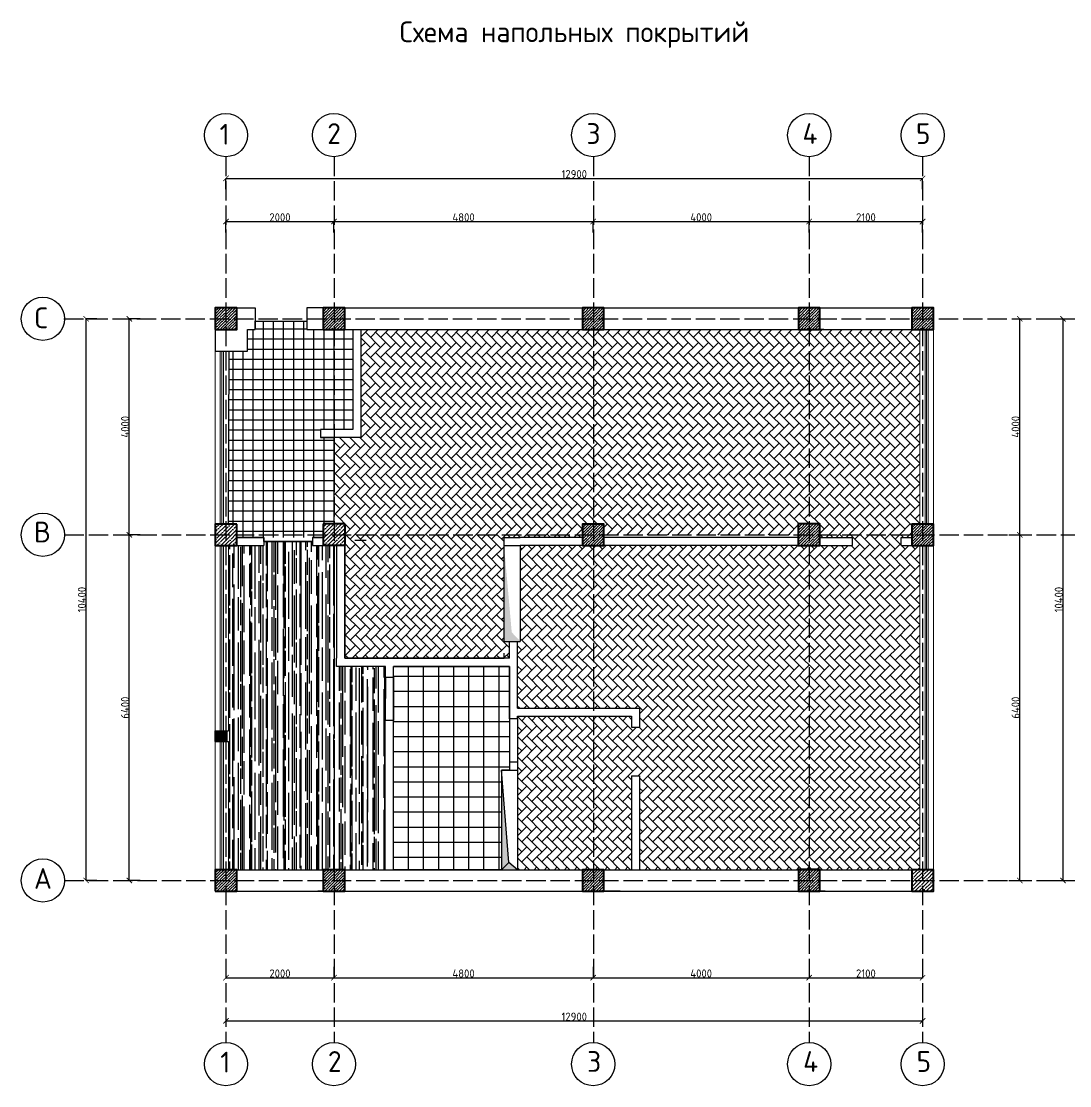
# Model space of a CAD drawing. Header units: millimetres. Extents: x -79936 to 190348, y -17907 to 78730.
# Drawn here: x 56793 to 76206, y -6483 to 13225 of the extents above; entities that cross this region are included whole.
import ezdxf

# ---------------------------------------------------------------- set-up
doc = ezdxf.new("R2010")
doc.units = ezdxf.units.MM
doc.linetypes.add('ACAD_ISO02W100', pattern=[15, 12, -3])
doc.layers.add('FUR', color=42, linetype='Continuous')
doc.layers.add('Plan 1', color=7, linetype='Continuous')
doc.styles.add('gost', font='GOST Common.ttf')
doc.dimstyles.new('Copy of GOST', dxfattribs={"dimtxt": 150, "dimasz": 100, "dimexe": 0.18, "dimexo": 0.06, "dimgap": 3, "dimtad": 1, "dimdec": 0, "dimzin": 0, "dimdsep": 46, "dimtxsty": 'gost', "dimblk": 'ARCHTICK', "dimcen": 0.09, "dimclrt": 256, "dimadec": 0, "dimazin": 0, "dimtfac": 1, "dimtdec": 0, "dimtofl": 0, "dimtmove": 0, "dimatfit": 3, "dimldrblk": 'ARCHTICK', "dimfxl": 200, "dimfxlon": 1, "dimtolj": 1, "dimtzin": 0, "dimarcsym": 0})
pattern_1 = [(45, (7908.61, -15684.03), (-70.71068, 70.71068), []), (45, (7979.32, -15684.03), (-70.71068, 70.71068), [125, -25, 0, -25])]
pattern_2 = [(135, (-6822169.18, -309235), (-186.7893273, 1e-14), [396.24, -132.08]), (225, (-6822262.57, -309141.61), (-186.7893273, 3e-14), [396.24, -132.08])]

# ---------------------------------------------------------------- blocks, each defined once
blk = doc.blocks.new('_ArchTick')
at = {"color": 0, "linetype": 'ByBlock', "const_width": 0.15}
blk.add_lwpolyline([(-0.5, -0.5), (0.5, 0.5)], dxfattribs=at)
blk = doc.blocks.new('*D86')
at = {"layer": 'Defpoints', "color": 0, "transparency": 16777216}
for p in [(58793, 3717), (60583, 3717), (60583, -2683)]:
    blk.add_point(p, dxfattribs=at)
at = {"layer": 'FUR', "color": 0, "lineweight": -2, "transparency": 16777216}
for p, q in [((58993, 3717), (58793, 3717)), ((58793, -2683), (58793, 3717)), ((58993, -2683), (58793, -2683))]:
    blk.add_line(p, q, dxfattribs=at)
at = {"layer": 'FUR', "color": 0, "lineweight": -2, "transparency": 16777216, "xscale": 100, "yscale": 100, "zscale": 100}
for p, rotation in [((58793, 3717), 90), ((58793, -2683), 270)]:
    blk.add_blockref('_ArchTick', p, dxfattribs=dict(at, rotation=rotation))
at = {"layer": 'FUR', "color": 7, "transparency": 16777216, "insert": (58715, 517), "char_height": 150, "attachment_point": 5, "rotation": 90, "style": 'gost'}
blk.add_mtext('\\A1;6400', dxfattribs=at)
blk = doc.blocks.new('*D87')
at = {"layer": 'Defpoints', "color": 0, "transparency": 16777216}
for p in [(58793, 7717), (60583, 7717), (61255, 3717)]:
    blk.add_point(p, dxfattribs=at)
at = {"layer": 'FUR', "color": 0, "lineweight": -2, "transparency": 16777216}
for p, q in [((58993, 7717), (58793, 7717)), ((58793, 3717), (58793, 7717)), ((58993, 3717), (58793, 3717))]:
    blk.add_line(p, q, dxfattribs=at)
at = {"layer": 'FUR', "color": 0, "lineweight": -2, "transparency": 16777216, "xscale": 100, "yscale": 100, "zscale": 100}
for p, rotation in [((58793, 7717), 90), ((58793, 3717), 270)]:
    blk.add_blockref('_ArchTick', p, dxfattribs=dict(at, rotation=rotation))
at = {"layer": 'FUR', "color": 7, "transparency": 16777216, "insert": (58715, 5717), "char_height": 150, "attachment_point": 5, "rotation": 90, "style": 'gost'}
blk.add_mtext('\\A1;4000', dxfattribs=at)
blk = doc.blocks.new('*D84')
at = {"layer": 'Defpoints', "color": 0, "transparency": 16777216}
for p in [(57993, 7717), (60583, 7717), (60583, -2683)]:
    blk.add_point(p, dxfattribs=at)
at = {"layer": 'FUR', "color": 0, "lineweight": -2, "transparency": 16777216}
for p, q in [((58193, 7717), (57993, 7717)), ((57993, -2683), (57993, 7717)), ((58193, -2683), (57993, -2683))]:
    blk.add_line(p, q, dxfattribs=at)
at = {"layer": 'FUR', "color": 0, "lineweight": -2, "transparency": 16777216, "xscale": 100, "yscale": 100, "zscale": 100}
for p, rotation in [((57993, 7717), 90), ((57993, -2683), 270)]:
    blk.add_blockref('_ArchTick', p, dxfattribs=dict(at, rotation=rotation))
at = {"layer": 'FUR', "color": 7, "transparency": 16777216, "insert": (57915, 2517), "char_height": 150, "attachment_point": 5, "rotation": 90, "style": 'gost'}
blk.add_mtext('\\A1;10400', dxfattribs=at)
blk = doc.blocks.new('*D88')
at = {"color": 0, "lineweight": -2, "transparency": 16777216}
for p, q in [((60583, 10117), (60583, 10317)), ((60583, 10317), (73482, 10317)), ((73482, 10117), (73482, 10317))]:
    blk.add_line(p, q, dxfattribs=at)
at = {"layer": 'Defpoints', "color": 0, "transparency": 16777216}
for p in [(73482, 10317), (60583, 7717), (73482, 7717)]:
    blk.add_point(p, dxfattribs=at)
at = {"color": 0, "lineweight": -2, "transparency": 16777216, "xscale": 100, "yscale": 100, "zscale": 100, "rotation": 180}
blk.add_blockref('_ArchTick', (60583, 10317), dxfattribs=at)
at = {"color": 0, "lineweight": -2, "transparency": 16777216, "xscale": 100, "yscale": 100, "zscale": 100}
blk.add_blockref('_ArchTick', (73482, 10317), dxfattribs=at)
at = {"transparency": 16777216, "insert": (67032, 10395), "char_height": 150, "attachment_point": 5, "style": 'gost'}
blk.add_mtext('\\A1;12900', dxfattribs=at)
blk = doc.blocks.new('*D89')
at = {"color": 0, "lineweight": -2, "transparency": 16777216}
for p, q in [((60583, -5083), (60583, -5283)), ((73482, -5083), (73482, -5283)), ((60583, -5283), (73482, -5283))]:
    blk.add_line(p, q, dxfattribs=at)
at = {"layer": 'Defpoints', "color": 0, "transparency": 16777216}
for p in [(60583, -2683), (73482, -2683), (73482, -5283)]:
    blk.add_point(p, dxfattribs=at)
at = {"color": 0, "lineweight": -2, "transparency": 16777216, "xscale": 100, "yscale": 100, "zscale": 100, "rotation": 180}
blk.add_blockref('_ArchTick', (60583, -5283), dxfattribs=at)
at = {"color": 0, "lineweight": -2, "transparency": 16777216, "xscale": 100, "yscale": 100, "zscale": 100}
blk.add_blockref('_ArchTick', (73482, -5283), dxfattribs=at)
at = {"transparency": 16777216, "insert": (67032, -5205), "char_height": 150, "attachment_point": 5, "style": 'gost'}
blk.add_mtext('\\A1;12900', dxfattribs=at)
blk = doc.blocks.new('*D90')
at = {"color": 0, "lineweight": -2, "transparency": 16777216}
for p, q in [((75082, 3717), (75282, 3717)), ((75282, -2683), (75282, 3717)), ((75082, -2683), (75282, -2683))]:
    blk.add_line(p, q, dxfattribs=at)
at = {"layer": 'Defpoints', "color": 0, "transparency": 16777216}
for p in [(73482, 3717), (75282, 3717), (73482, -2683)]:
    blk.add_point(p, dxfattribs=at)
at = {"color": 0, "lineweight": -2, "transparency": 16777216, "xscale": 100, "yscale": 100, "zscale": 100}
for p, rotation in [((75282, 3717), 90), ((75282, -2683), 270)]:
    blk.add_blockref('_ArchTick', p, dxfattribs=dict(at, rotation=rotation))
at = {"transparency": 16777216, "insert": (75204, 517), "char_height": 150, "attachment_point": 5, "rotation": 90, "style": 'gost'}
blk.add_mtext('\\A1;6400', dxfattribs=at)
blk = doc.blocks.new('*D91')
at = {"color": 0, "lineweight": -2, "transparency": 16777216}
for p, q in [((75282, 7717), (75282, 7717)), ((75282, 3717), (75282, 7717)), ((75082, 3717), (75282, 3717))]:
    blk.add_line(p, q, dxfattribs=at)
at = {"layer": 'Defpoints', "color": 0, "transparency": 16777216}
for p in [(75282, 7717), (75282, 7717), (73482, 3717)]:
    blk.add_point(p, dxfattribs=at)
at = {"color": 0, "lineweight": -2, "transparency": 16777216, "xscale": 100, "yscale": 100, "zscale": 100}
for p, rotation in [((75282, 7717), 90), ((75282, 3717), 270)]:
    blk.add_blockref('_ArchTick', p, dxfattribs=dict(at, rotation=rotation))
at = {"transparency": 16777216, "insert": (75204, 5717), "char_height": 150, "attachment_point": 5, "rotation": 90, "style": 'gost'}
blk.add_mtext('\\A1;4000', dxfattribs=at)
blk = doc.blocks.new('*D85')
at = {"color": 0, "lineweight": -2, "transparency": 16777216}
for p, q in [((75882, 7717), (76082, 7717)), ((76082, -2683), (76082, 7717)), ((75882, -2683), (76082, -2683))]:
    blk.add_line(p, q, dxfattribs=at)
at = {"layer": 'Defpoints', "color": 0, "transparency": 16777216}
for p in [(73482, 7717), (76082, 7717), (73482, -2683)]:
    blk.add_point(p, dxfattribs=at)
at = {"color": 0, "lineweight": -2, "transparency": 16777216, "xscale": 100, "yscale": 100, "zscale": 100}
for p, rotation in [((76082, 7717), 90), ((76082, -2683), 270)]:
    blk.add_blockref('_ArchTick', p, dxfattribs=dict(at, rotation=rotation))
at = {"transparency": 16777216, "insert": (76004, 2517), "char_height": 150, "attachment_point": 5, "rotation": 90, "style": 'gost'}
blk.add_mtext('\\A1;10400', dxfattribs=at)
blk = doc.blocks.new('*D92')
at = {"color": 0, "lineweight": -2, "transparency": 16777216}
for p, q in [((60583, -4283), (60583, -4483)), ((62583, -4283), (62583, -4483)), ((60583, -4483), (62583, -4483))]:
    blk.add_line(p, q, dxfattribs=at)
at = {"layer": 'Defpoints', "color": 0, "transparency": 16777216}
for p in [(60583, -2683), (62583, -2683), (62583, -4483)]:
    blk.add_point(p, dxfattribs=at)
at = {"color": 0, "lineweight": -2, "transparency": 16777216, "xscale": 100, "yscale": 100, "zscale": 100, "rotation": 180}
blk.add_blockref('_ArchTick', (60583, -4483), dxfattribs=at)
at = {"color": 0, "lineweight": -2, "transparency": 16777216, "xscale": 100, "yscale": 100, "zscale": 100}
blk.add_blockref('_ArchTick', (62583, -4483), dxfattribs=at)
at = {"transparency": 16777216, "insert": (61583, -4405), "char_height": 150, "attachment_point": 5, "style": 'gost'}
blk.add_mtext('\\A1;2000', dxfattribs=at)
blk = doc.blocks.new('*D93')
at = {"color": 0, "lineweight": -2, "transparency": 16777216}
for p, q in [((62583, -4283), (62583, -4483)), ((67382, -4283), (67382, -4483)), ((62583, -4483), (67382, -4483))]:
    blk.add_line(p, q, dxfattribs=at)
at = {"layer": 'Defpoints', "color": 0, "transparency": 16777216}
for p in [(62583, -2683), (67382, -2883), (67382, -4483)]:
    blk.add_point(p, dxfattribs=at)
at = {"color": 0, "lineweight": -2, "transparency": 16777216, "xscale": 100, "yscale": 100, "zscale": 100, "rotation": 180}
blk.add_blockref('_ArchTick', (62583, -4483), dxfattribs=at)
at = {"color": 0, "lineweight": -2, "transparency": 16777216, "xscale": 100, "yscale": 100, "zscale": 100}
blk.add_blockref('_ArchTick', (67382, -4483), dxfattribs=at)
at = {"transparency": 16777216, "insert": (64982, -4405), "char_height": 150, "attachment_point": 5, "style": 'gost'}
blk.add_mtext('\\A1;4800', dxfattribs=at)
blk = doc.blocks.new('*D94')
at = {"color": 0, "lineweight": -2, "transparency": 16777216}
for p, q in [((67382, -4283), (67382, -4483)), ((71382, -4283), (71382, -4483)), ((67382, -4483), (71382, -4483))]:
    blk.add_line(p, q, dxfattribs=at)
at = {"layer": 'Defpoints', "color": 0, "transparency": 16777216}
for p in [(71382, -2683), (67382, -2883), (71382, -4483)]:
    blk.add_point(p, dxfattribs=at)
at = {"color": 0, "lineweight": -2, "transparency": 16777216, "xscale": 100, "yscale": 100, "zscale": 100, "rotation": 180}
blk.add_blockref('_ArchTick', (67382, -4483), dxfattribs=at)
at = {"color": 0, "lineweight": -2, "transparency": 16777216, "xscale": 100, "yscale": 100, "zscale": 100}
blk.add_blockref('_ArchTick', (71382, -4483), dxfattribs=at)
at = {"transparency": 16777216, "insert": (69382, -4405), "char_height": 150, "attachment_point": 5, "style": 'gost'}
blk.add_mtext('\\A1;4000', dxfattribs=at)
blk = doc.blocks.new('*D95')
at = {"color": 0, "lineweight": -2, "transparency": 16777216}
for p, q in [((71382, -4283), (71382, -4483)), ((73482, -4283), (73482, -4483)), ((71382, -4483), (73482, -4483))]:
    blk.add_line(p, q, dxfattribs=at)
at = {"layer": 'Defpoints', "color": 0, "transparency": 16777216}
for p in [(71382, -2683), (73482, -2683), (73482, -4483)]:
    blk.add_point(p, dxfattribs=at)
at = {"color": 0, "lineweight": -2, "transparency": 16777216, "xscale": 100, "yscale": 100, "zscale": 100, "rotation": 180}
blk.add_blockref('_ArchTick', (71382, -4483), dxfattribs=at)
at = {"color": 0, "lineweight": -2, "transparency": 16777216, "xscale": 100, "yscale": 100, "zscale": 100}
blk.add_blockref('_ArchTick', (73482, -4483), dxfattribs=at)
at = {"transparency": 16777216, "insert": (72432, -4405), "char_height": 150, "attachment_point": 5, "style": 'gost'}
blk.add_mtext('\\A1;2100', dxfattribs=at)
blk = doc.blocks.new('*D96')
at = {"color": 0, "lineweight": -2, "transparency": 16777216}
for p, q in [((60583, 9317), (60583, 9517)), ((60583, 9517), (62583, 9517)), ((62583, 9317), (62583, 9517))]:
    blk.add_line(p, q, dxfattribs=at)
at = {"layer": 'Defpoints', "color": 0, "transparency": 16777216}
for p in [(62583, 9517), (60583, 7717), (62583, 7717)]:
    blk.add_point(p, dxfattribs=at)
at = {"color": 0, "lineweight": -2, "transparency": 16777216, "xscale": 100, "yscale": 100, "zscale": 100, "rotation": 180}
blk.add_blockref('_ArchTick', (60583, 9517), dxfattribs=at)
at = {"color": 0, "lineweight": -2, "transparency": 16777216, "xscale": 100, "yscale": 100, "zscale": 100}
blk.add_blockref('_ArchTick', (62583, 9517), dxfattribs=at)
at = {"transparency": 16777216, "insert": (61583, 9595), "char_height": 150, "attachment_point": 5, "style": 'gost'}
blk.add_mtext('\\A1;2000', dxfattribs=at)
blk = doc.blocks.new('*D97')
at = {"color": 0, "lineweight": -2, "transparency": 16777216}
for p, q in [((62583, 9317), (62583, 9517)), ((62583, 9517), (67382, 9517)), ((67382, 9317), (67382, 9517))]:
    blk.add_line(p, q, dxfattribs=at)
at = {"layer": 'Defpoints', "color": 0, "transparency": 16777216}
for p in [(67382, 9517), (62583, 7717), (67382, 7717)]:
    blk.add_point(p, dxfattribs=at)
at = {"color": 0, "lineweight": -2, "transparency": 16777216, "xscale": 100, "yscale": 100, "zscale": 100, "rotation": 180}
blk.add_blockref('_ArchTick', (62583, 9517), dxfattribs=at)
at = {"color": 0, "lineweight": -2, "transparency": 16777216, "xscale": 100, "yscale": 100, "zscale": 100}
blk.add_blockref('_ArchTick', (67382, 9517), dxfattribs=at)
at = {"transparency": 16777216, "insert": (64982, 9595), "char_height": 150, "attachment_point": 5, "style": 'gost'}
blk.add_mtext('\\A1;4800', dxfattribs=at)
blk = doc.blocks.new('*D98')
at = {"color": 0, "lineweight": -2, "transparency": 16777216}
for p, q in [((67382, 9317), (67382, 9517)), ((67382, 9517), (71382, 9517)), ((71382, 9317), (71382, 9517))]:
    blk.add_line(p, q, dxfattribs=at)
at = {"layer": 'Defpoints', "color": 0, "transparency": 16777216}
for p in [(71382, 9517), (67382, 7717), (71382, 7717)]:
    blk.add_point(p, dxfattribs=at)
at = {"color": 0, "lineweight": -2, "transparency": 16777216, "xscale": 100, "yscale": 100, "zscale": 100, "rotation": 180}
blk.add_blockref('_ArchTick', (67382, 9517), dxfattribs=at)
at = {"color": 0, "lineweight": -2, "transparency": 16777216, "xscale": 100, "yscale": 100, "zscale": 100}
blk.add_blockref('_ArchTick', (71382, 9517), dxfattribs=at)
at = {"transparency": 16777216, "insert": (69382, 9595), "char_height": 150, "attachment_point": 5, "style": 'gost'}
blk.add_mtext('\\A1;4000', dxfattribs=at)
blk = doc.blocks.new('*D99')
at = {"color": 0, "lineweight": -2, "transparency": 16777216}
for p, q in [((71382, 9317), (71382, 9517)), ((71382, 9517), (73482, 9517)), ((73482, 9317), (73482, 9517))]:
    blk.add_line(p, q, dxfattribs=at)
at = {"layer": 'Defpoints', "color": 0, "transparency": 16777216}
for p in [(73482, 9517), (71382, 7717), (73482, 7717)]:
    blk.add_point(p, dxfattribs=at)
at = {"color": 0, "lineweight": -2, "transparency": 16777216, "xscale": 100, "yscale": 100, "zscale": 100, "rotation": 180}
blk.add_blockref('_ArchTick', (71382, 9517), dxfattribs=at)
at = {"color": 0, "lineweight": -2, "transparency": 16777216, "xscale": 100, "yscale": 100, "zscale": 100}
blk.add_blockref('_ArchTick', (73482, 9517), dxfattribs=at)
at = {"transparency": 16777216, "insert": (72432, 9595), "char_height": 150, "attachment_point": 5, "style": 'gost'}
blk.add_mtext('\\A1;2100', dxfattribs=at)

msp = doc.modelspace()

# ---------------------------------------------------------------- hatches: boundary and pattern name
at = {"transparency": 33554687}
h = msp.add_hatch(dxfattribs=at)
h.set_pattern_fill('ANSI35', color=1, scale=300)
h.set_pattern_definition([(45, (7389.51, -14960.41), (-53.03301, 53.03301), []), (45, (7442.54, -14960.41), (-53.03301, 53.03301), [93.75, -18.75, 0, -18.75])])
h.paths.add_polyline_path([(60782.527, 7917.006), (60382.527, 7917.006), (60382.527, 7517.006), (60782.527, 7517.006)])
h = msp.add_hatch(dxfattribs=at)
h.set_pattern_fill('ANSI35', color=1, scale=300)
h.set_pattern_definition([(45, (4261.344, -15484.03), (-53.03301, 53.03301), []), (45, (4314.38, -15484.03), (-53.03301, 53.03301), [93.75, -18.75, 0, -18.75])])
h.paths.add_polyline_path([(62782.527, 7917.006), (62382.527, 7917.006), (62382.527, 7517.006), (62782.527, 7517.006)])
h = msp.add_hatch(dxfattribs=at)
h.set_pattern_fill('ANSI35', color=1, scale=300)
h.set_pattern_definition([(45, (9061.134, -15484.03), (-53.03301, 53.03301), []), (45, (9114.17, -15484.03), (-53.03301, 53.03301), [93.75, -18.75, 0, -18.75])])
h.paths.add_polyline_path([(67582.317, 7917.006), (67182.317, 7917.006), (67182.317, 7517.006), (67582.317, 7517.006)])
h = msp.add_hatch(dxfattribs=at)
h.set_pattern_fill('ANSI35', color=1, scale=300)
h.set_pattern_definition([(45, (13061.134, -15484.03), (-53.03301, 53.03301), []), (45, (13114.17, -15484.03), (-53.03301, 53.03301), [93.75, -18.75, 0, -18.75])])
h.paths.add_polyline_path([(71582.317, 7917.006), (71182.317, 7917.006), (71182.317, 7517.006), (71582.317, 7517.006)])
h = msp.add_hatch(dxfattribs=at)
h.set_pattern_fill('ANSI35', color=1, scale=300)
h.set_pattern_definition([(45, (15161.134, -15484.03), (-53.03301, 53.03301), []), (45, (15214.17, -15484.03), (-53.03301, 53.03301), [93.75, -18.75, 0, -18.75])])
h.paths.add_polyline_path([(73682.317, 7917.006), (73282.317, 7917.006), (73282.317, 7517.006), (73682.317, 7517.006)])
h = msp.add_hatch(dxfattribs=at)
h.set_pattern_fill('ANSI37', color=253, scale=59, angle=45)
h.set_pattern_definition([(90, (-6822169.18, -309235), (-187.325, 0), []), (180, (-6822169.18, -309235), (-1e-14, -187.325), [])])
h.paths.add_polyline_path([(62587.252, 7517.006), (62082.527, 7517.006), (62082.527, 7675.53), (61122.527, 7675.53), (61122.527, 7517.006), (60982.527, 7517.006), (60982.527, 7117.763), (60982.527, 7117.006), (60639.586, 7117.763), (60632.527, 3917.006), (60782.527, 3917.006), (60782.527, 3667.006), (62382.527, 3667.006), (62382.527, 3917.22), (62582.287, 3917.113), (62587.249, 5516.323), (62332.626, 5517.113), (62332.626, 5667.113), (62587.252, 5667.113)])
h.paths.add_polyline_path([(62932.527, 7517.006), (62587.252, 7517.006), (62587.252, 5667.113), (62932.527, 5667.113)])
h = msp.add_hatch(dxfattribs=at)
h.set_pattern_fill('AR-HBONE', color=253, scale=1.3, angle=90)
h.set_pattern_definition(pattern_2)
h.paths.add_polyline_path([(67391.028, 7517.006), (66782.527, 7517.006), (63082.527, 7517.006), (63082.527, 5517.113), (62587.252, 5517.113), (62587.252, 5517.113), (62587.252, 3917.11), (62782.047, 3917.006), (62782.047, 3717.006), (67182.527, 3717.006), (67182.527, 3917.006), (67391.028, 3917.006)])
h.paths.add_polyline_path([(65732.527, 3517.006), (65732.527, 3667.006), (66032.517, 3667.006), (67182.527, 3667.081), (67182.527, 3717.006), (62782.047, 3717.006), (62782.047, 1431.311), (65732.047, 1431.311), (65832.446, 1431.311), (65832.446, 1743.356), (65732.527, 1743.356)])
h.paths.add_polyline_path([(71382.272, 7517.006), (71381.046, 7517.006), (71256.046, 7517.006), (67391.028, 7517.006), (67391.028, 3917.006), (67582.527, 3917.006), (67582.527, 3717.006), (71181.046, 3717.006), (71181.046, 3917.342), (71382.222, 3917.342)])
h.paths.add_polyline_path([(73432.317, 7517.006), (73432.317, 7517.006), (73282.317, 7517.006), (71382.272, 7517.006), (71382.222, 3917.342), (71581.046, 3917.342), (71581.046, 3717.006), (73282.317, 3717.006), (73282.317, 3917.006), (73432.317, 3917.006)])
h = msp.add_hatch(color=252, dxfattribs=at)
h.dxf.hatch_style = 1
h.paths.add_polyline_path([(67246.429, 4123.759), (67246.429, 4123.423), (67246.429, 4123.423)])
h = msp.add_hatch(dxfattribs=at)
h.set_pattern_fill('ANSI35', color=1, scale=400)
h.set_pattern_definition(pattern_1)
h.paths.add_polyline_path([(60382.527, 3917.006), (60382.527, 3517.006), (60782.527, 3517.006), (60782.527, 3917.006)])
h = msp.add_hatch(dxfattribs=at)
h.set_pattern_fill('ANSI35', color=1, scale=400)
h.set_pattern_definition(pattern_1)
h.paths.add_polyline_path([(62382.527, 3917.006), (62382.527, 3517.006), (62782.527, 3517.006), (62782.527, 3917.006)])
h = msp.add_hatch(dxfattribs=at)
h.set_pattern_fill('ANSI35', color=1, scale=300)
h.set_pattern_definition([(45, (9061.345, -19484.03), (-53.03301, 53.03301), []), (45, (9114.38, -19484.03), (-53.03301, 53.03301), [93.75, -18.75, 0, -18.75])])
h.paths.add_polyline_path([(67582.527, 3917.006), (67182.527, 3917.006), (67182.527, 3517.006), (67582.527, 3517.006)])
h = msp.add_hatch(dxfattribs=at)
h.set_pattern_fill('ANSI35', color=1, scale=300)
h.set_pattern_definition([(45, (13059.864, -19483.69), (-53.03301, 53.03301), []), (45, (13112.9, -19483.69), (-53.03301, 53.03301), [93.75, -18.75, 0, -18.75])])
h.paths.add_polyline_path([(71581.046, 3917.342), (71181.046, 3917.342), (71181.046, 3517.342), (71581.046, 3517.342)])
h = msp.add_hatch(dxfattribs=at)
h.set_pattern_fill('ANSI35', color=1, scale=300)
h.set_pattern_definition([(45, (15161.134, -19484.03), (-53.03301, 53.03301), []), (45, (15214.17, -19484.03), (-53.03301, 53.03301), [93.75, -18.75, 0, -18.75])])
h.paths.add_polyline_path([(73682.317, 3917.006), (73282.317, 3917.006), (73282.317, 3517.006), (73682.317, 3517.006)])
at = {"true_color": 0x636466, "transparency": 33554687}
h = msp.add_hatch(dxfattribs=at)
h.set_pattern_fill('AR-RROOF', color=251, scale=6.1, angle=90)
h.set_pattern_definition([(90, (59493.08, -3929.59), (-154.94, 340.868), [2324.1, -309.88, 774.7, -154.94]), (90, (59415.6, -3723.52), (-206.07, -154.94), [464.82, -51.13, 929.64, -116.205]), (90, (59361.38, -3852.12), (-103.8098, 805.688), [1239.52, -216.916, 619.76, -154.94])])
h.paths.add_polyline_path([(62587.252, 3517.006), (62382.527, 3517.006), (62182.527, 3517.006), (62182.527, 3592.006), (61282.527, 3592.006), (61282.527, 3517.006), (60782.527, 3517.006), (60632.527, 3517.006), (60632.527, 89.378), (60582.527, 89.378), (60582.527, -110.622), (60632.527, -110.622), (60632.527, -2482.994), (60782.527, -2482.994), (62587.252, -2482.994)])
h.paths.add_polyline_path([(63533.598, 281.311), (63533.909, 1081.311), (63533.986, 1281.311), (62632.047, 1281.311), (62632.047, 1431.311), (62632.047, 3517.006), (62587.252, 3517.006), (62587.252, -2482.994), (63532.527, -2482.994)])
at = {"transparency": 33554687}
h = msp.add_hatch(dxfattribs=at)
h.set_pattern_fill('AR-HBONE', color=253, scale=1.3, angle=90)
h.set_pattern_definition(pattern_2)
h.paths.add_polyline_path([(71382.216, 3517.342), (71181.046, 3517.342), (67582.527, 3517.107), (67582.527, 3517.006), (67391.028, 3517.006), (67391.028, 507.006), (68241.862, 507.006), (68241.862, 157.006), (68091.862, 157.006), (68091.862, 357.006), (67391.028, 357.006), (67391.028, -2482.994), (68091.862, -2482.994), (68091.862, -792.994), (68091.862, -742.994), (68241.862, -742.994), (68241.862, -2482.994), (71182.317, -2482.994), (71182.317, -2482.658), (71382.132, -2482.658)])
h.paths.add_polyline_path([(73432.317, 3517.216), (73282.317, 3517.342), (73082.317, 3517.342), (73082.317, 3667.342), (73282.317, 3667.342), (73282.317, 3717.006), (71581.046, 3717.006), (71581.046, 3667.342), (72182.317, 3667.342), (72182.317, 3517.342), (71579.776, 3517.342), (71382.216, 3517.342), (71382.132, -2482.658), (71582.317, -2482.658), (73332.527, -2482.994), (73432.317, -2482.994)])
h.paths.add_polyline_path([(67391.028, 3517.006), (67182.527, 3517.006), (66032.527, 3517.006), (66032.527, 1743.356), (65982.446, 1743.356), (65982.506, 507.006), (67391.028, 507.006)])
h.paths.add_polyline_path([(67391.028, 357.006), (65982.514, 357.006), (65982.514, 307.006), (65982.514, -492.994), (65982.514, -492.994), (65982.527, -642.994), (65982.527, -2482.994), (65982.527, -2482.994), (67391.028, -2482.994)])
at = {"true_color": 0x000000, "transparency": 33554687}
h = msp.add_hatch(color=18, dxfattribs=at)
h.dxf.hatch_style = 1
h.paths.add_polyline_path([(65874.366, 1911.732), (65732.527, 1744.44), (66032.527, 1744.44)])
h.paths.add_polyline_path([(65732.527, 3515.376), (65732.527, 1944.44), (65732.527, 1744.44), (65874.366, 1911.732)])
at = {"true_color": 0xc69e76, "transparency": 33554687}
h = msp.add_hatch(dxfattribs=at)
h.set_pattern_fill('ANSI37', color=33, scale=88, angle=225)
h.set_pattern_definition([(270, (59493.08, -3929.59), (279.4, -6e-14), []), (0, (59493.08, -3929.59), (9e-14, 279.4), [])])
h.paths.add_polyline_path([(65832.446, 1280.478), (63684.39, 1281.311), (63682.527, -2482.994), (65682.527, -2482.994), (65682.527, -642.994), (65832.527, -642.994), (65832.446, -492.994), (65832.446, 307.006)])
at = {"transparency": 33554687}
h = msp.add_hatch(color=252, dxfattribs=at)
h.dxf.hatch_style = 1
h.paths.add_polyline_path([(60382.527, 89.378), (60382.527, -110.622), (60582.527, -110.622), (60582.527, 89.378)])
h = msp.add_hatch(color=7, dxfattribs=at)
h.dxf.hatch_style = 1
h.paths.add_polyline_path([(65682.527, -642.994), (65682.527, -2482.994), (65820.464, -2348.445)])
h.paths.add_polyline_path([(65820.464, -2348.445), (65682.527, -2482.994), (65982.527, -2482.994)])
h = msp.add_hatch(dxfattribs=at)
h.set_pattern_fill('ANSI35', color=1, scale=300)
h.set_pattern_definition([(45, (7389.51, -25360.41), (-53.03301, 53.03301), []), (45, (7442.54, -25360.41), (-53.03301, 53.03301), [93.75, -18.75, 0, -18.75])])
h.paths.add_polyline_path([(60782.527, -2482.994), (60382.527, -2482.994), (60382.527, -2882.994), (60782.527, -2882.994)])
h = msp.add_hatch(dxfattribs=at)
h.set_pattern_fill('ANSI35', color=1, scale=300)
h.set_pattern_definition([(45, (9389.51, -25360.41), (-53.03301, 53.03301), []), (45, (9442.54, -25360.41), (-53.03301, 53.03301), [93.75, -18.75, 0, -18.75])])
h.paths.add_polyline_path([(62782.527, -2482.994), (62382.527, -2482.994), (62382.527, -2882.994), (62782.527, -2882.994)])
h = msp.add_hatch(dxfattribs=at)
h.set_pattern_fill('ANSI35', color=1, scale=300)
h.set_pattern_definition([(45, (9061.134, -25884.03), (-53.03301, 53.03301), []), (45, (9114.17, -25884.03), (-53.03301, 53.03301), [93.75, -18.75, 0, -18.75])])
h.paths.add_polyline_path([(67582.317, -2482.994), (67182.317, -2482.994), (67182.317, -2882.994), (67582.317, -2882.994)])
h = msp.add_hatch(dxfattribs=at)
h.set_pattern_fill('ANSI35', color=1, scale=300)
h.set_pattern_definition([(45, (13061.134, -25883.69), (-53.03301, 53.03301), []), (45, (13114.17, -25883.69), (-53.03301, 53.03301), [93.75, -18.75, 0, -18.75])])
h.paths.add_polyline_path([(71582.317, -2482.658), (71182.317, -2482.658), (71182.317, -2882.658), (71582.317, -2882.658)])
h = msp.add_hatch(dxfattribs=at)
h.set_pattern_fill('ANSI35', color=1, scale=400)
h.set_pattern_definition([(45, (7858.4, -15684.03), (-70.71068, 70.71068), []), (45, (7929.11, -15684.03), (-70.71068, 70.71068), [125, -25, 0, -25])])
h.paths.add_polyline_path([(73282.317, -2482.994), (73282.317, -2882.994), (73682.317, -2882.994), (73682.317, -2482.994)])

# ---------------------------------------------------------------- linework, layer by layer
at = {"color": 18, "lineweight": 30, "true_color": 0x000000}
for p, q in [((60982.527, 7517.006), (61122.527, 7517.006)), ((66782.527, 7517.006), (73332.527, 7517.006)), ((60782.527, -2482.994), (73332.527, -2482.994))]:
    msp.add_line(p, q, dxfattribs=at)
at = {"color": 18, "true_color": 0x000000}
for p, q in [((71381.046, 7517.006), (71381.046, 7517.103)), ((66032.527, 3517.006), (66032.527, 1743.356)), ((65682.527, -642.994), (65682.527, -2482.994)), ((65682.527, -642.994), (65982.527, -642.994))]:
    msp.add_line(p, q, dxfattribs=at)
for p, q in [((71581.046, 7517.006), (71381.046, 7517.006)), ((71581.046, 3757.206), (71579.776, 3757.206)), ((60382.527, -110.622), (60632.527, -110.622))]:
    msp.add_line(p, q)
at = {"color": 253}
msp.add_line((62843.26, 5191.592), (62843.103, 5191.61), dxfattribs=at)
at = {"lineweight": 40}
for points in [[(60382.527, 7517.006), (60782.527, 7517.006), (60782.527, 7917.006), (60382.527, 7917.006)], [(62382.527, 7517.006), (62782.527, 7517.006), (62782.527, 7917.006), (62382.527, 7917.006)], [(67182.317, 7517.006), (67582.317, 7517.006), (67582.317, 7917.006), (67182.317, 7917.006)], [(71182.317, 7517.006), (71582.317, 7517.006), (71582.317, 7917.006), (71182.317, 7917.006)], [(73282.317, 7517.006), (73682.317, 7517.006), (73682.317, 7917.006), (73282.317, 7917.006)], [(67182.527, 3517.006), (67582.527, 3517.006), (67582.527, 3917.006), (67182.527, 3917.006)], [(73282.317, 3517.342), (73682.317, 3517.006), (73682.317, 3917.006), (73282.317, 3917.006)], [(60382.527, -2882.994), (60782.527, -2882.994), (60782.527, -2482.994), (60382.527, -2482.994)], [(62382.527, -2882.994), (62782.527, -2882.994), (62782.527, -2482.994), (62382.527, -2482.994)], [(67182.317, -2882.994), (67582.317, -2882.994), (67582.317, -2482.994), (67182.317, -2482.994)], [(71182.317, -2882.658), (71582.317, -2882.658), (71582.317, -2482.658), (71182.317, -2482.658)]]:
    msp.add_lwpolyline(points, close=True, dxfattribs=at)
at = {"color": 18, "lineweight": 30, "true_color": 0x000000}
for points in [[(60782.527, 7917.006), (61122.527, 7917.006)], [(62782.047, 7917.006), (73282.317, 7917.006)], [(60382.527, 7517.006), (60382.527, 7118.329)], [(60982.527, 7517.006), (61122.527, 7517.006)], [(62082.527, 7517.006), (62382.527, 7517.006)], [(62382.527, 7517.006), (62932.527, 7517.006), (62932.527, 5667.113)], [(62932.527, 7517.006), (66782.527, 7517.006)], [(63082.527, 7517.006), (63082.527, 5517.113)], [(66782.527, 7517.006), (71382.527, 7517.006)], [(62932.527, 5667.113), (62332.626, 5667.113)], [(62332.626, 5667.113), (62332.626, 5517.113)], [(63082.527, 5517.113), (62332.626, 5517.113)], [(61282.527, 3667.006), (61282.527, 3517.006)], [(61282.527, 3667.006), (61282.527, 3517.006)], [(62182.527, 3667.006), (62182.527, 3667.006), (62182.527, 3517.006)], [(72182.317, 3517.342), (72182.317, 3667.342)], [(73082.317, 3517.342), (73082.317, 3517.342), (73082.317, 3667.342)], [(62632.047, 3517.006), (62632.047, 1431.311)], [(62782.047, 3517.006), (62782.047, 1431.311)], [(65832.446, 1431.311), (65832.446, 1743.356)], [(63533.986, 1281.311), (62632.047, 1281.311), (62632.047, 1431.311)], [(65832.446, 1431.311), (62788.795, 1431.311)], [(65982.527, 1431.311), (65982.446, 1431.311)], [(63533.986, 1281.311), (62638.795, 1281.311)], [(63533.909, 1081.311), (63533.986, 1281.369)], [(63683.909, 1081.253), (63683.986, 1281.311)], [(65832.85, 1280.478), (63684.39, 1281.311)], [(65982.527, 1281.311), (65982.527, 1281.311), (65982.446, 1281.311)], [(63533.909, 1081.311), (63533.909, 1081.311), (63533.909, 1081.311)], [(63533.909, 1081.311), (63683.909, 1081.253)], [(65982.506, 507.006), (68241.862, 507.006)], [(68241.862, 507.006), (68241.862, 157.006)], [(63532.527, -2482.936), (63533.598, 281.311)], [(63533.598, 281.311), (63533.598, 281.311)], [(63683.598, 281.253), (63533.598, 281.311)], [(63682.527, -2482.994), (63682.527, -2482.994), (63683.598, 281.253)], [(65982.514, 307.006), (65832.446, 307.006)], [(65982.514, 307.006), (65982.514, 357.006)], [(65982.514, 357.006), (68091.862, 357.006)], [(68091.862, 357.006), (68091.862, 157.006)], [(68091.862, 357.006), (68091.862, 157.006), (68241.862, 157.006)], [(65982.514, -492.994), (65832.446, -492.994)], [(65832.446, -492.994), (65832.527, -642.994)], [(65982.514, -492.994), (65982.527, -642.994)], [(68091.862, -742.994), (68091.862, -792.994)], [(68091.862, -742.994), (68241.862, -742.994)], [(68241.862, -742.994), (68241.862, -2482.994)], [(68091.862, -792.994), (68091.862, -2482.994)], [(60782.527, -2882.994), (73682.317, -2882.994)]]:
    msp.add_lwpolyline(points, dxfattribs=at)
at = {"lineweight": 30}
for points in [[(61122.527, 7917.006), (61122.527, 7517.006)], [(62382.527, 7917.006), (62082.527, 7917.006), (62082.527, 7517.006)], [(60382.527, 7118.329), (60982.527, 7117.006), (60982.527, 7517.006)]]:
    msp.add_lwpolyline(points, dxfattribs=at)
at = {"color": 253}
for points in [[(61122.527, 7675.53), (62082.527, 7675.53), (62082.527, 7517.006), (62932.527, 7517.006), (62932.527, 5667.113), (62332.626, 5667.113), (62332.626, 5517.113), (62587.249, 5516.323), (62582.287, 3917.113), (62382.527, 3917.113), (62382.527, 3667.006), (62182.527, 3667.006), (62182.527, 3592.006), (61282.527, 3592.006), (61282.527, 3667.006), (60782.527, 3667.006), (60782.527, 3917.006), (60632.527, 3917.006), (60639.586, 7117.763), (60982.527, 7117.763), (60982.527, 7517.006), (61122.527, 7517.006), (61122.527, 7675.53)], [(61122.527, 7675.53), (62082.527, 7675.53)], [(62582.715, 5517.228), (62582.287, 3917.113)], [(62587.252, 5517.113), (62582.287, 3917.113)], [(61282.527, 3592.006), (62182.527, 3592.006)], [(62970.412, 3615.839), (63177.264, 3618.002)], [(63684.39, 1281.311), (65832.85, 1280.478), (65832.85, -642.994), (65682.527, -642.994), (65682.527, -2482.994), (63682.527, -2482.994), (63684.39, 1281.311)], [(63533.909, 1081.311), (63533.598, 281.311)], [(63683.909, 1081.253), (63683.598, 281.253)], [(65832.446, 307.006), (65832.446, -492.994)], [(65982.514, 307.006), (65982.514, -492.994)], [(60582.527, -5282.994), (73482.317, -5283.174)]]:
    msp.add_lwpolyline(points, dxfattribs=at)
at = {"color": 18, "true_color": 0x000000}
for points in [[(62582.527, 7517.006), (62382.527, 7517.006)], [(66782.527, 7517.006), (71382.527, 7517.006)], [(71331.046, 7517.006), (71581.046, 7517.006)], [(73632.317, 7517.006), (73432.317, 7517.006)], [(60782.527, 3517.006), (60782.527, 3917.006)], [(62782.047, 3917.22), (62632.527, 3917.006)], [(62782.047, 3717.006), (62782.047, 3917.22)], [(60682.527, 3517.006), (60482.527, 3517.006)], [(65732.527, 1917.006), (65732.527, 3517.006)], [(65732.527, 1743.356), (65732.527, 3517.006)], [(73682.317, 3517.006), (73532.317, 3517.006)], [(65732.527, 1743.356), (66032.527, 1743.356)], [(60382.527, -110.622), (60382.527, 89.378), (60632.527, 89.378)], [(60582.527, 89.378), (60582.527, -110.622)], [(65682.527, -2482.994), (65820.464, -2348.445), (65682.527, -642.994)], [(65982.527, -2482.994), (65820.464, -2348.445), (65682.527, -642.994)], [(65982.527, -642.994), (65982.527, -2482.994)], [(71331.046, -2883), (71581.046, -2883)]]:
    msp.add_lwpolyline(points, dxfattribs=at)
at = {"color": 152, "true_color": 0x2776bb}
for points in [[(71656.046, 7517.006), (71256.046, 7517.006)], [(67246.429, 3963.623), (67246.429, 3963.623)], [(71581.046, 3757.206), (71579.776, 3757.206)], [(73682.317, -2482.994), (73682.317, -2882.994)], [(60782.527, -2882.994), (60382.527, -2882.994)], [(62682.527, -2882.994), (62282.527, -2882.994)], [(67882.317, -2882.994), (67482.317, -2882.994)], [(71681.046, -2883), (71281.046, -2883)], [(73682.317, -2882.994), (73282.317, -2882.994)]]:
    msp.add_lwpolyline(points, dxfattribs=at)
at = {"color": 18, "lineweight": 9, "true_color": 0x000000}
for points in [[(73432.317, 7517.006), (73432.317, 3917.006)], [(73682.317, 7517.006), (73682.317, 3917.006)], [(60382.527, 7117.006), (60382.527, 3917.006)], [(60639.585, 7116.998), (60632.527, 3917.006)], [(60382.527, 3517.006), (60382.527, 89.378)], [(60632.527, 3517.006), (60632.527, 89.378)], [(73432.317, 3517.006), (73432.317, -2482.994)], [(73682.317, 3517.006), (73682.317, -2482.994)], [(60382.527, -110.622), (60382.527, -2482.994)], [(60632.527, -110.622), (60632.527, -2482.994)]]:
    msp.add_lwpolyline(points, dxfattribs=at)
at = {"color": 152, "lineweight": 9, "true_color": 0x2776bb}
for points in [[(73527.317, 7517.006), (73527.317, 3917.006)], [(73555.807, 7517.006), (73555.807, 3917.006)], [(73587.317, 7517.006), (73587.317, 3917.006)], [(60477.527, 7117.006), (60477.527, 3917.006)], [(60507.527, 7117.006), (60507.527, 3917.006)], [(60537.527, 7117.006), (60537.527, 3917.006)], [(60477.527, 3517.006), (60477.527, 89.378)], [(60507.527, 3517.006), (60507.527, 89.378)], [(60537.527, 3517.006), (60537.527, 89.378)], [(73527.317, 3517.006), (73527.317, -2482.994)], [(73557.317, 3517.006), (73557.317, -2482.994)], [(73587.317, 3517.006), (73587.317, -2482.994)], [(60477.527, -110.622), (60477.527, -2482.994)], [(60507.527, -110.622), (60507.527, -2482.994)], [(60537.527, -110.622), (60537.527, -2482.994)]]:
    msp.add_lwpolyline(points, dxfattribs=at)
at = {"color": 18, "lineweight": 40, "true_color": 0x000000}
for points in [[(60782.527, 3917.006), (60382.527, 3917.006), (60382.527, 3517.006), (60782.527, 3517.006)], [(71181.046, 3517.342), (71581.046, 3517.342), (71581.046, 3917.342), (71181.046, 3917.342)], [(73282.317, -2882.994), (73682.317, -2882.994), (73682.317, -2482.994), (73282.317, -2482.994)]]:
    msp.add_lwpolyline(points, close=True, dxfattribs=at)
for points in [[(62782.047, 3917.22), (62382.527, 3917.22)], [(62382.527, 3917.22), (62382.527, 3517.006)], [(62782.047, 3917.22), (62782.047, 3517.006)], [(62782.047, 3517.006), (62382.527, 3517.006)]]:
    msp.add_lwpolyline(points, dxfattribs=at)
at = {"color": 7, "lineweight": 30}
for points in [[(60782.527, 3667.006), (61282.527, 3667.006)], [(62182.527, 3667.006), (62382.527, 3667.006)], [(65732.527, 3517.006), (65732.527, 3667.006), (66032.517, 3667.006)], [(67182.527, 3667.081), (66032.517, 3667.006)], [(71181.037, 3667.342), (67582.527, 3667.107)], [(71579.776, 3667.342), (72182.317, 3667.342)], [(73082.317, 3667.342), (73282.317, 3667.342)], [(60782.527, 3517.006), (61282.527, 3517.006)], [(62182.527, 3517.006), (62382.527, 3517.006)], [(65732.527, 3517.006), (66032.527, 3517.006)], [(71181.046, 3517.342), (66032.527, 3517.006)], [(71579.776, 3517.342), (72182.317, 3517.342)], [(73082.317, 3517.342), (73282.317, 3517.342)], [(65982.506, 507.006), (65982.446, 1743.356)], [(65832.446, 307.006), (65832.446, 1281.311)]]:
    msp.add_lwpolyline(points, dxfattribs=at)
at = {"color": 18, "true_color": 0x000000}
for centre in [(60582.527, 11117.006), (62582.527, 11117.006), (67382.317, 11117.006), (71382.317, 11117.006), (73482.317, 11117.006), (57192.926, 7717.006), (57192.926, 3717.006), (57192.926, -2682.994), (60582.521, -6082.994), (62582.521, -6082.994), (67382.311, -6082.994), (71382.311, -6082.994), (73482.311, -6082.994)]:
    msp.add_circle(centre, 400, dxfattribs=at)
at = {"layer": 'FUR', "color": 253}
for points in [[(62782.047, 1431.311), (62782.047, 3917.311)], [(62782.047, 1431.311), (65732.047, 1431.311), (65732.047, 1526.318)], [(60582.527, -4482.994), (73482.317, -4482.994)], [(60582.527, -5282.994), (73482.317, -5282.994)]]:
    msp.add_lwpolyline(points, dxfattribs=at)
at = {"layer": 'Plan 1', "color": 9, "linetype": 'ACAD_ISO02W100', "ltscale": 30, "true_color": 0xc7c8ca}
for points in [[(60582.526, 10717.006), (60582.526, -5682.994)], [(62587.252, 10717.034), (62587.252, -5683.022)], [(67391.028, 10717.034), (67391.028, -5683.089)], [(71382.317, 10717.034), (71382.088, -5683.145)], [(73482.317, 10717.034), (73482.332, -5683.174)]]:
    msp.add_lwpolyline(points, dxfattribs=at)
at = {"layer": 'Plan 1', "color": 251, "linetype": 'ACAD_ISO02W100', "ltscale": 30, "true_color": 0x636466}
for points in [[(57582.483, 7717.006), (76482.317, 7717.006)], [(57592.926, 3717.006), (76482.317, 3717.006)], [(57592.926, -2682.994), (76480.99, -2682.994)]]:
    msp.add_lwpolyline(points, dxfattribs=at)

# ---------------------------------------------------------------- texts
at = {"layer": 'Plan 1', "attachment_point": 1, "style": 'gost'}
for s, width, insert, char_height in [('Схема напольных покрытий', 12549.72034, (63799.326, 13222.246), 384.87481), ('1', 384.87481, (60466.01, 11326.252), 384.875), ('2', 384.87481, (62459.531, 11338.096), 384.875), ('3', 384.87481, (67259.321, 11338.096), 384.875), ('4', 384.87481, (71259.321, 11338.096), 384.875), ('5', 384.87481, (73359.321, 11338.096), 384.875), ('C', 384.87481, (57029.005, 7926.766), 384.875), ('B', 384.87481, (57029.005, 3960.594), 384.875), ('A', 384.87481, (57029.005, -2452.749), 384.875), ('1', 384.87481, (60478.208, -5854.262), 384.875), ('2', 384.87481, (62471.729, -5842.419), 384.875), ('3', 384.87481, (67271.519, -5842.419), 384.875), ('4', 384.87481, (71271.519, -5842.419), 384.875), ('5', 384.87481, (73371.519, -5842.419), 384.875)]:
    msp.add_mtext_dynamic_manual_height_columns(s, width=width, gutter_width=0.55, heights=[0], dxfattribs=dict(at, insert=insert, char_height=char_height))

# ---------------------------------------------------------------- dimensions: what is measured, and where the dimension line sits
at = {"color": 253}
for base, p1, p2, picture, middle in [((73482.317, 10317.006), (60582.527, 7717.006), (73482.317, 7717.006), '*D88', (67032.422, 10395.006)), ((62582.527, 9517.006), (60582.527, 7717.006), (62582.527, 7717.006), '*D96', (61582.527, 9595.006)), ((73482.317, -5282.994), (60582.527, -2682.994), (73482.317, -2682.994), '*D89', (67032.422, -5204.994)), ((62582.527, -4482.994), (60582.527, -2682.994), (62582.527, -2682.994), '*D92', (61582.527, -4404.994))]:
    dim = msp.add_linear_dim(base=base, p1=p1, p2=p2, dimstyle='Copy of GOST', dxfattribs=at)
    dim.commit()
    dim.dimension.update_dxf_attribs({"geometry": picture, "text_midpoint": middle})
for base, p1, p2, picture, middle in [((67382.317, 9517.006), (62582.527, 7717.006), (67382.317, 7717.006), '*D97', (64982.422, 9595.006)), ((71382.317, 9517.006), (67382.317, 7717.006), (71382.317, 7717.006), '*D98', (69382.317, 9595.006)), ((73482.319, 9517.006), (71382.317, 7717.006), (73482.319, 7717.006), '*D99', (72432.318, 9595.006)), ((67382.317, -4482.994), (62582.527, -2682.994), (67382.317, -2882.994), '*D93', (64982.422, -4404.994)), ((71382.13, -4482.994), (67382.317, -2882.994), (71382.13, -2682.994), '*D94', (69382.223, -4404.994)), ((73482.329, -4482.994), (71382.13, -2682.994), (73482.329, -2682.994), '*D95', (72432.229, -4404.994))]:
    dim = msp.add_linear_dim(base=base, p1=p1, p2=p2, dimstyle='Copy of GOST', override={"dimtmove": 1}, dxfattribs=at)
    dim.commit()
    dim.dimension.update_dxf_attribs({"geometry": picture, "text_midpoint": middle})
for base, p2, picture, middle in [((76082.317, 7717.006), (73482.317, 7717.006), '*D85', (76004.317, 2517.006)), ((75282.317, 3717.09), (73482.345, 3717.09), '*D90', (75204.317, 517.048))]:
    dim = msp.add_linear_dim(base=base, p1=(73482.317, -2682.994), p2=p2, angle=90, dimstyle='Copy of GOST', dxfattribs=at)
    dim.commit()
    dim.dimension.update_dxf_attribs({"geometry": picture, "text_midpoint": middle})
dim = msp.add_linear_dim(base=(75282.317, 7717.006), p1=(73482.345, 3717.09), p2=(75282.317, 7717.006), angle=90, dimstyle='Copy of GOST', override={"dimtmove": 1}, dxfattribs=at)
dim.commit()
dim.dimension.update_dxf_attribs({"geometry": '*D91', "text_midpoint": (75204.317, 5717.048)})
at = {"layer": 'FUR', "color": 253}
for base, p1, p2, override, picture, middle in [((57992.926, 7717.006), (60582.527, -2682.994), (60582.527, 7717.006), {"dimclrt": 7}, '*D84', (57914.926, 2517.006)), ((58792.925, 7717.006), (61254.699, 3717.006), (60582.526, 7717.006), {"dimclrt": 7, "dimtmove": 1}, '*D87', (58714.925, 5717.006)), ((58792.925, 3717.006), (60582.526, -2682.994), (60582.526, 3717.006), {"dimclrt": 7}, '*D86', (58714.925, 517.006))]:
    dim = msp.add_linear_dim(base=base, p1=p1, p2=p2, angle=90, dimstyle='Copy of GOST', override=override, dxfattribs=at)
    dim.commit()
    dim.dimension.update_dxf_attribs({"geometry": picture, "text_midpoint": middle})

doc.saveas('drawing.dxf')
